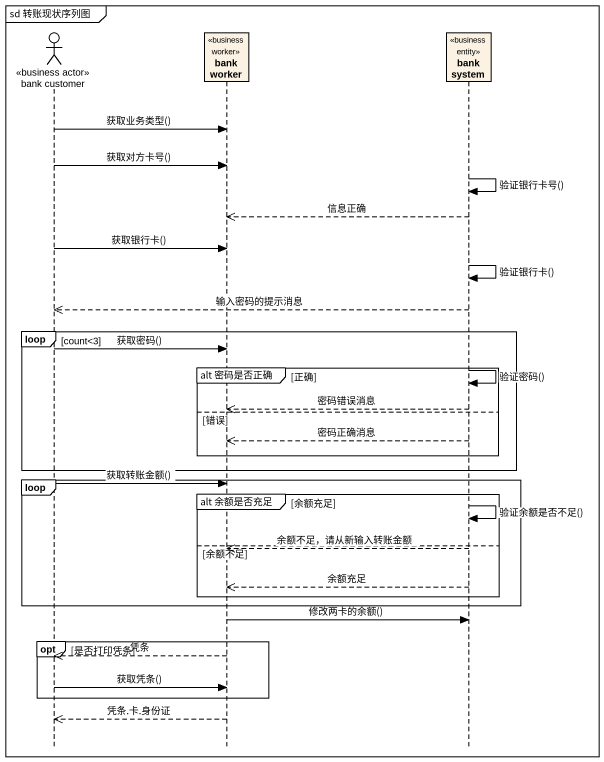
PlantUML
@startuml
mainframe sd 转账现状序列图
hide footbox
actor "bank customer" as bank_customer <<business actor>>
participant "bank worker" as bank_worker <<business worker>>
participant "bank system" as bank_system <<business entity>>

bank_customer -> bank_worker : 获取业务类型()
bank_customer -> bank_worker : 获取对方卡号()
bank_system -> bank_system : 验证银行卡号()
bank_system -->> bank_worker : 信息正确
bank_customer -> bank_worker : 获取银行卡()
bank_system -> bank_system : 验证银行卡()
bank_system -->> bank_customer : 输入密码的提示消息
loop count<3
  bank_customer -> bank_worker : 获取密码()
  group alt 密码是否正确 [正确]
    bank_system -> bank_system : 验证密码()
    bank_system -->> bank_worker : 密码错误消息
  else 错误
    bank_system -->> bank_worker : 密码正确消息
  end
end
loop
  bank_customer -> bank_worker : 获取转账金额()
  group alt 余额是否充足 [余额充足]
    bank_system -> bank_system : 验证余额是否不足()
  else 余额不足
    bank_system -->> bank_worker : 余额不足，请从新输入转账金额
    bank_system -->> bank_worker : 余额充足
  end
end
bank_worker -> bank_system : 修改两卡的余额()
opt 是否打印凭条
  bank_worker -->> bank_customer : 凭条
  bank_customer -> bank_worker : 获取凭条()
end
bank_worker -->> bank_customer : 凭条.卡.身份证
@enduml
